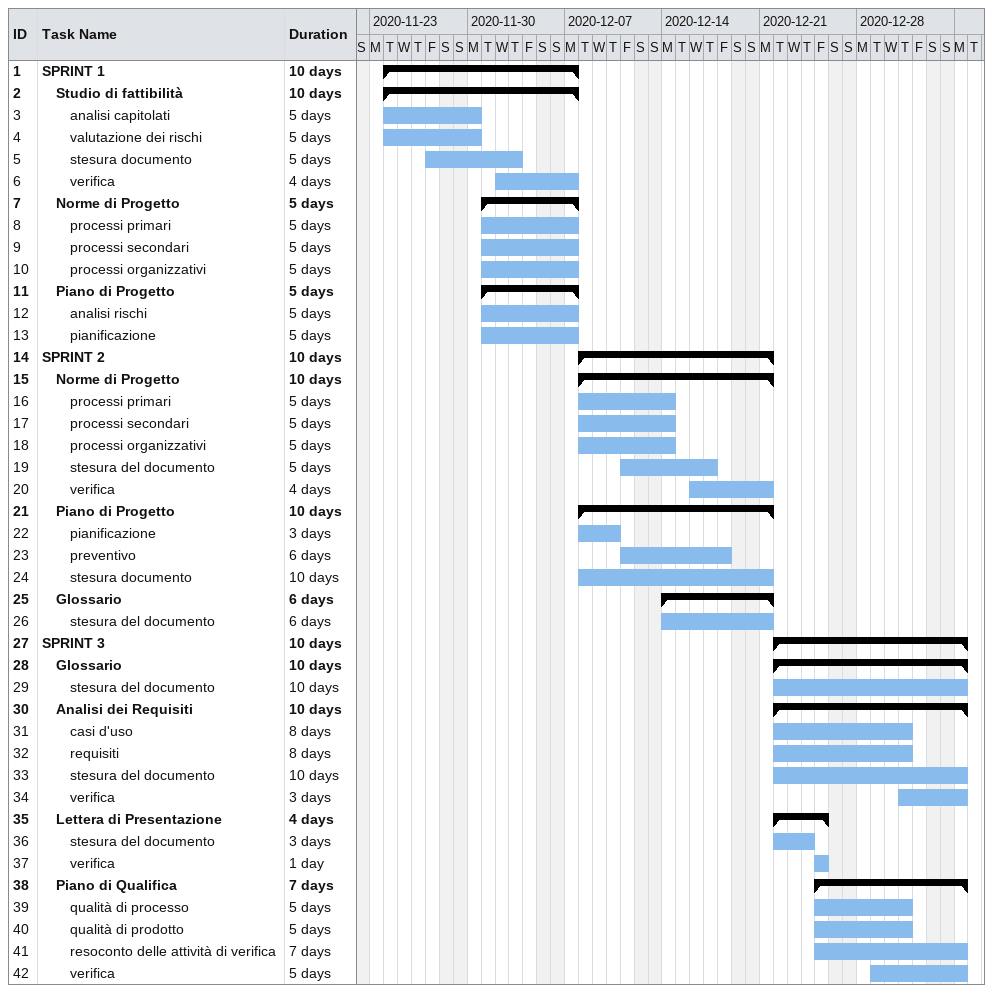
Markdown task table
| ID | Level | Task | Duration | Start | Finish |
|---|---|---|---|---|---|
| 1 | 1 | **SPRINT 1** | 10d | 2020-11-24 | 2020-12-07 |
| 2 | 2 | **Studio di fattibilità** | 10d | 2020-11-24 | 2020-12-07 |
| 3 | 3 | analisi capitolati | 5d | 2020-11-24 | 2020-11-30 |
| 4 | 3 | valutazione dei rischi | 5d | 2020-11-24 | 2020-11-30 |
| 5 | 3 | stesura documento | 5d | 2020-11-27 | 2020-12-03 |
| 6 | 3 | verifica | 4d | 2020-12-02 | 2020-12-07 |
| 7 | 2 | **Norme di Progetto** | 5d | 2020-12-01 | 2020-12-07 |
| 8 | 3 | processi primari | 5d | 2020-12-01 | 2020-12-07 |
| 9 | 3 | processi secondari | 5d | 2020-12-01 | 2020-12-07 |
| 10 | 3 | processi organizzativi | 5d | 2020-12-01 | 2020-12-07 |
| 11 | 2 | **Piano di Progetto** | 5d | 2020-12-01 | 2020-12-07 |
| 12 | 3 | analisi rischi | 5d | 2020-12-01 | 2020-12-07 |
| 13 | 3 | pianificazione | 5d | 2020-12-01 | 2020-12-07 |
| 14 | 1 | **SPRINT 2** | 10d | 2020-12-08 | 2020-12-21 |
| 15 | 2 | **Norme di Progetto** | 10d | 2020-12-08 | 2020-12-21 |
| 16 | 3 | processi primari | 5d | 2020-12-08 | 2020-12-14 |
| 17 | 3 | processi secondari | 5d | 2020-12-08 | 2020-12-14 |
| 18 | 3 | processi organizzativi | 5d | 2020-12-08 | 2020-12-14 |
| 19 | 3 | stesura del documento | 5d | 2020-12-11 | 2020-12-17 |
| 20 | 3 | verifica | 4d | 2020-12-16 | 2020-12-21 |
| 21 | 2 | **Piano di Progetto** | 10d | 2020-12-08 | 2020-12-21 |
| 22 | 3 | pianificazione | 3d | 2020-12-08 | 2020-12-10 |
| 23 | 3 | preventivo | 6d | 2020-12-11 | 2020-12-18 |
| 24 | 3 | stesura documento | 10d | 2020-12-08 | 2020-12-21 |
| 25 | 2 | **Glossario** | 6d | 2020-12-14 | 2020-12-21 |
| 26 | 3 | stesura del documento | 6d | 2020-12-14 | 2020-12-21 |
| 27 | 1 | **SPRINT 3** | 10d | 2020-12-22 | 2021-01-04 |
| 28 | 2 | **Glossario** | 10d | 2020-12-22 | 2021-01-04 |
| 29 | 3 | stesura del documento | 10d | 2020-12-22 | 2021-01-04 |
| 30 | 2 | **Analisi dei Requisiti** | 10d | 2020-12-22 | 2021-01-04 |
| 31 | 3 | casi d'uso | 8d | 2020-12-22 | 2020-12-31 |
| 32 | 3 | requisiti | 8d | 2020-12-22 | 2020-12-31 |
| 33 | 3 | stesura del documento | 10d | 2020-12-22 | 2021-01-04 |
| 34 | 3 | verifica | 3d | 2020-12-31 | 2021-01-04 |
| 35 | 2 | **Lettera di Presentazione** | 4d | 2020-12-22 | 2020-12-25 |
| 36 | 3 | stesura del documento | 3d | 2020-12-22 | 2020-12-24 |
| 37 | 3 | verifica | 1d | 2020-12-25 | 2020-12-25 |
| 38 | 2 | **Piano di Qualifica** | 7d | 2020-12-25 | 2021-01-04 |
| 39 | 3 | qualità di processo | 5d | 2020-12-25 | 2020-12-31 |
| 40 | 3 | qualità di prodotto | 5d | 2020-12-25 | 2020-12-31 |
| 41 | 3 | resoconto delle attività di verifica | 7d | 2020-12-25 | 2021-01-04 |
| 42 | 3 | verifica | 5d | 2020-12-29 | 2021-01-04 |
